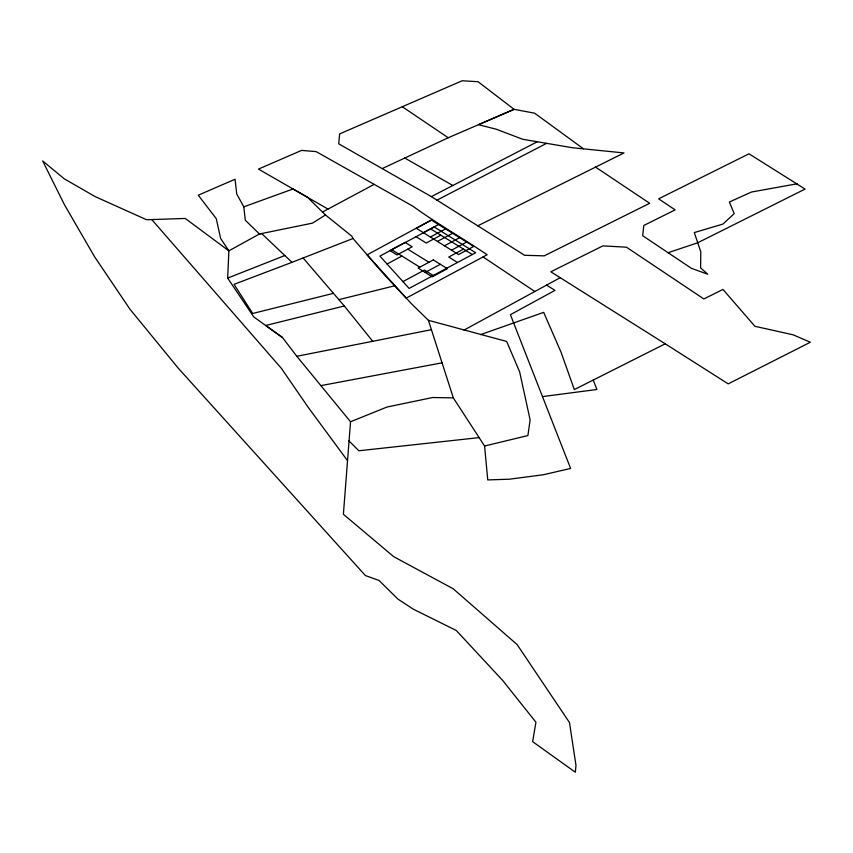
<?xml version="1.0" encoding="UTF-8"?>
<svg xmlns="http://www.w3.org/2000/svg" width="853" height="853" viewBox="0 0 853 853"><rect width="100%" height="100%" fill="white"/><g stroke="black" fill="none" stroke-linecap="round" stroke-linejoin="round"><path stroke-width="1.28" d="M353.014 238.499L351.788 236.164L325.483 214.967L312.433 223.145L259.451 233.989L228.871 250.846L185.24 218.453L146.609 219.754L95.141 196.606L64.274 178.831L42.65 160.94L64.551 204.912L94.555 256.721L129.923 309.159L178.224 368.155L365.372 575.53L379.084 580.488L397.871 599.051L413.14 609.085L456.302 630.495L502.609 680.363L535.919 722.203L532.645 741.652L575.338 772.232L575.978 765.365L569.473 722.523L517.121 644.58L453.21 588.783L393.755 556.7L343.386 514.284L350.54 421.755L296.812 356.287L282.45 337.5L253.736 316.9L227.666 278.099L228.871 250.846L220.628 238.445L216.278 218.699L198.269 195.198L235.065 179.247L236.739 194.004L243.809 206.831L245.312 220.245L259.451 233.989L261.647 233.541L291.982 262.329L353.014 238.499L382.421 272.608L411.466 303.743L428.409 320.323L453.316 397.871L484.579 446.012L487.745 479.919L509.22 479.215L543.297 474.758L570.604 468.436L510.403 314.682L555.026 290.351L546.506 285.137M464 330.111L560.176 277.683M432.471 219.402L367.11 254.844L406.22 298.113L487.127 254.748C462.699 238.158 436.747 223.529 412.969 206.255L316.164 151.621L301.589 150.405L258.459 169.097L328.021 209.081M243.809 206.831L293.048 188.982L307.475 197.267L322.498 212.034L374.147 184.376M423.355 232.656L438.517 224.531M430.392 237.038L445.565 228.903M387.059 264.003L401.934 256.039M440.83 235.193L426.201 243.03L416.061 236.718M437.429 241.42L452.602 233.285M444.477 245.803L459.65 237.667M451.514 250.174L466.687 242.049M402.947 281.586L424.463 270.049L433.217 275.498M463.52 249.129L448.742 257.041L457.485 262.479M425.189 272.448L440.351 264.313M583.388 148.753L534.628 113.182L514.103 109.333L478.053 81.717L462.177 80.768L339.622 133.91L338.694 143.826L431.373 196.617L537.262 141.758M436.971 200.146L546.602 143.347M665.223 343.802L550.835 271.808L602.868 245.888L626.443 247.189L703.853 298.955L722.96 289.423L754.905 326.294L793.023 334.781L810.35 342.234L728.217 383.871L665.223 343.802L574.325 389.576L560.954 352.022L543.67 312.358L480.676 334.6M477.765 225.821L623.98 152.943L572.384 147.729L522.75 139.284L496.03 129.144L478.448 124.709L514.103 109.333L448.22 137.749L382.176 168.595M350.54 421.755L387.038 407.02L432.663 397.519L453.316 397.871M227.666 278.099L284.827 255.527M291.982 262.329L234.074 284.326L252.68 313.477L333.459 293.336M668.091 252.723L697.733 242.774L805.061 189.078L748.987 153.807L658.623 198.834L675.128 209.87L643.78 225.491L642.672 235.716L691.506 268.386L707.755 274.208L700.612 267.906L700.793 251.838L694.289 232.57L722.917 224.083L734.209 213.655L729.368 202.012L751.493 192.032L797.15 183.779M338.876 299.648L394.715 285.787M372.729 341.296L344.313 305.982L265.699 325.483L282.45 337.5M484.579 446.012L527.9 435.552L530.118 419.857L519.616 371.769L506.639 341.435L428.409 320.323M296.812 356.287L431.447 329.695M320.899 385.631L442.163 362.802M542.508 396.602L596.919 389.49L593.219 380.054M479.119 437.621L358.878 450.768L348.92 440.852M404.791 158.029L452.836 185.506M430.626 228.913L472.317 254.535M407.798 249.151L428.92 262.287M391.794 249.737L419.825 267.17M431.373 196.617L524.606 255.303L544.225 255.847L649.677 203.291L595.575 167.103M483.054 256.934L534.842 291.502M402.296 106.732L448.22 137.749M322.498 212.034L325.483 214.967M151.77 219.584L281.458 368.464L308.359 407.542L347.267 460.311M303.103 257.99L344.313 305.982M431.479 220.149L416.307 228.284L458.562 254.557L473.735 246.421L431.479 220.149M405.143 242.412L389.97 250.547L397.018 254.93L412.191 246.794L405.143 242.412M434.252 226.973L379.916 256.092L409.12 288.41L475.675 252.733L434.252 226.973M433.313 259.93L418.141 268.066L432.226 276.83L447.399 268.695L433.313 259.93"/></g></svg>
